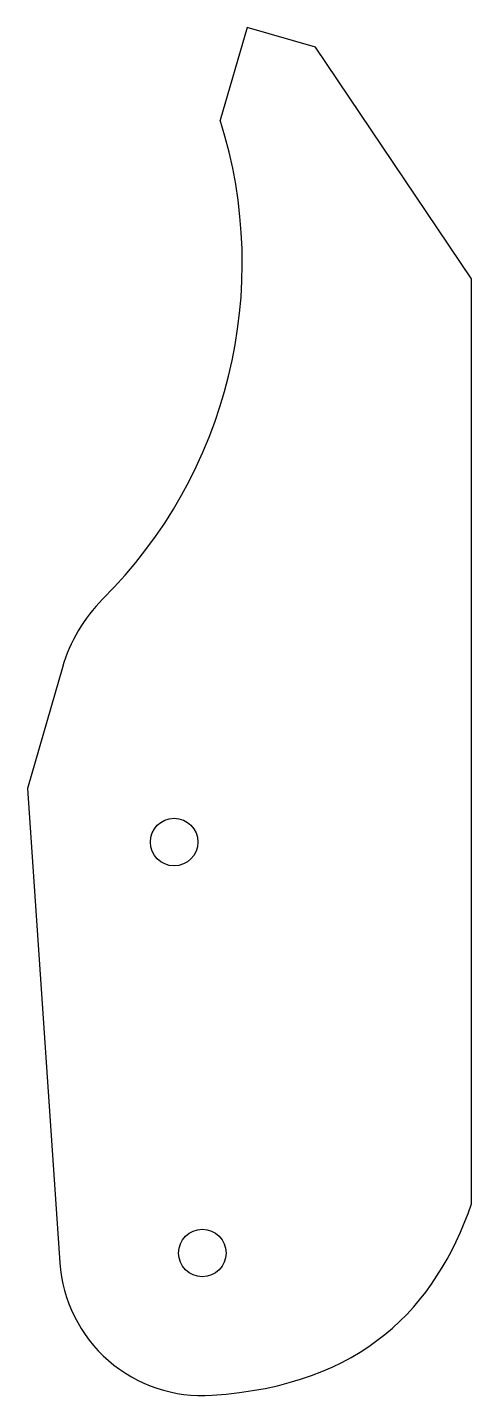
# Model space of a CAD drawing. Header units: millimetres. Extents: x -113 to -85, y 31.1 to 117.4.
import ezdxf

# ---------------------------------------------------------------- set-up
doc = ezdxf.new("R2010")
doc.units = ezdxf.units.MM
doc.layers.get('0').update_dxf_attribs({"linetype": 'CONTINUOUS'})

msp = doc.modelspace()

# ---------------------------------------------------------------- linework, layer by layer
for p, q in [((-99.157, 117.441), (-100.847, 111.582)), ((-94.833, 116.194), (-99.157, 117.441)), ((-85, 101.57), (-94.833, 116.194)), ((-85, 43.179), (-85, 101.57)), ((-110.805, 77.041), (-113.009, 69.398)), ((-113.009, 69.398), (-110.959, 39.468))]:
    msp.add_line(p, q)
for centre in [(-103.757, 66.022), (-101.98, 40.083)]:
    msp.add_circle(centre, 1.5)
for centre, radius, start, end in [((-129.462, 102.574), 30, -45.03795, 17.47438), ((-101.197, 74.271), 10, 134.96205, 163.91707), ((-101.98, 40.083), 9, 183.91707, 273.91707)]:
    msp.add_arc(centre, radius, start, end)
msp.add_open_spline([(-101.366, 31.104), (-91.808, 31.758), (-87.312, 36.664), (-85, 43.179)], degree=3)

doc.saveas('drawing.dxf')
